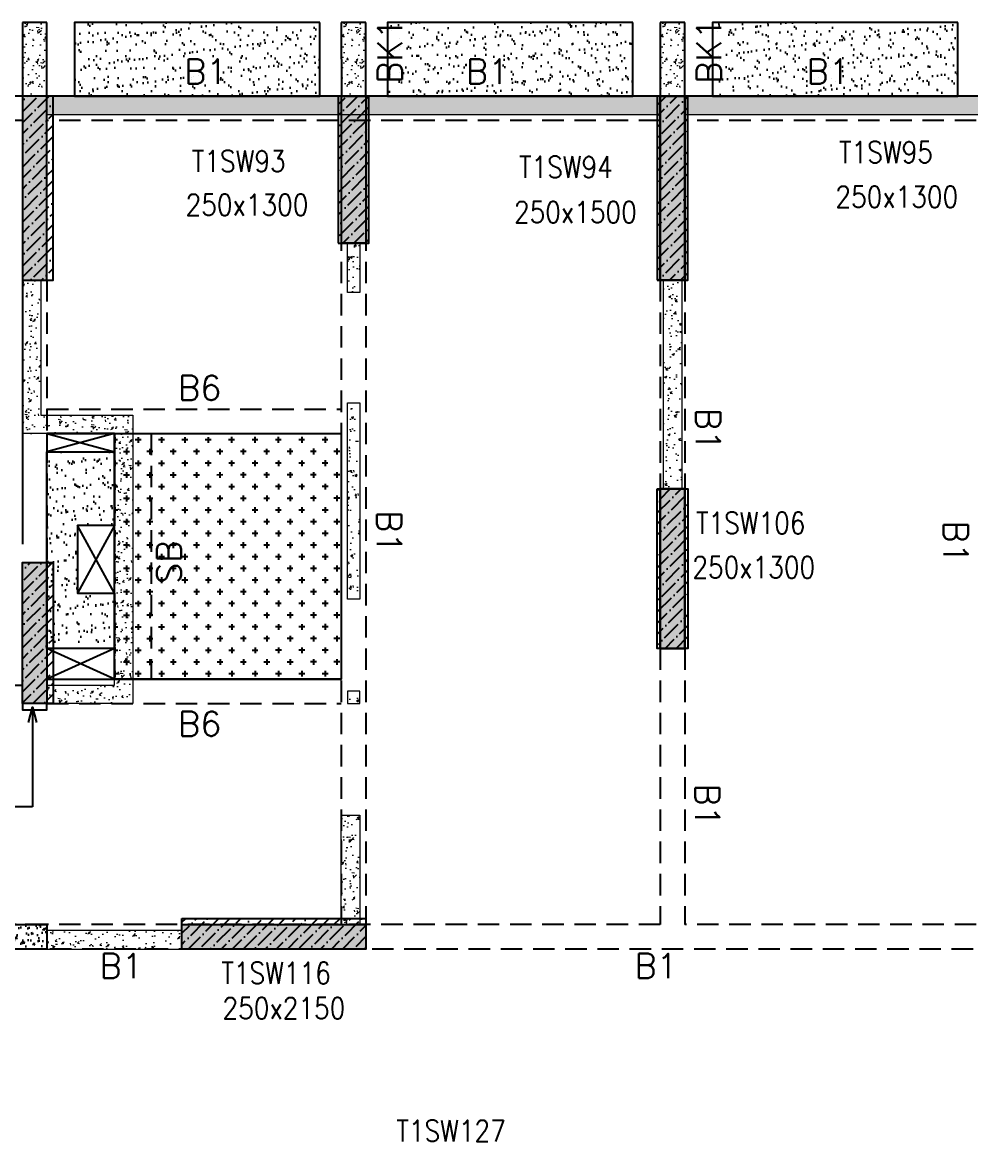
# Model space of a CAD drawing. Header units: millimetres. Extents: x 1078357 to 2594950, y -4969473 to -4636555.
# Drawn here: x 1185253 to 1192983, y -4664510 to -4655391 of the extents above; entities that cross this region are included whole.
import ezdxf

# ---------------------------------------------------------------- set-up
doc = ezdxf.new("R2010")
doc.units = ezdxf.units.MM
for name, pattern in [('CONTINOUS', [0]), ('HIDDEN', [0.375, 0.25, -0.125]), ('New Retail block$0$CONTINOUS', [0])]:
    doc.linetypes.add(name, pattern=pattern)
doc.layers.get('0').update_dxf_attribs({"lineweight": 0})
for name, color, linetype in [('B-200x325', 201, 'HIDDEN'), ('B-200x650', 241, 'HIDDEN'), ('B-300xSLAB THK.', 151, 'Continuous'), ('BK1-200x650', 241, 'HIDDEN'), ('DROP SLAB', 8, 'Continuous'), ('NON STR. RCC WALL', 6, 'Continuous'), ('S-COLUMN_SHEAR WALL', 1, 'Continuous'), ('S-PROJECTION', 54, 'New Retail block$0$CONTINOUS'), ('SLAB FOLD', 8, 'Continuous'), ('UP TO GFRS', 1, 'Continuous')]:
    doc.layers.add(name, color=color, linetype=linetype)
for name, color, linetype, lineweight in [('COL. NO.', 30, 'Continuous', 25), ('COL. SIZE', 7, 'Continuous', 25), ('HATCH', 8, 'Continuous', 30), ('RCC UPSTAND', 43, 'Continuous', 30), ('S-NON STR RCC WALL', 8, 'Continuous', 0)]:
    doc.layers.add(name, color=color, linetype=linetype, lineweight=lineweight)
doc.styles.add('Roman', font='romans')
doc.styles.add('ROMANS', font='romans.shx', dxfattribs={"width": 0.85})
doc.dimstyles.new('HARESH', dxfattribs={"dimtxt": 150, "dimasz": 75, "dimexe": 0, "dimexo": 0, "dimgap": 25, "dimtad": 1, "dimdec": 0, "dimdsep": 46, "dimtxsty": 'Roman', "dimblk": 'OBLIQUE', "dimcen": 225, "dimdle": 25, "dimclrd": 2, "dimclre": 2, "dimclrt": 7, "dimadec": 8, "dimazin": 1, "dimtfac": 1, "dimtdec": 0, "dimtmove": 0, "dimatfit": 0, "dimfxl": 1, "dimlwd": -1, "dimlwe": -1, "dimarcsym": 0})
pattern_1 = [(37.4701541, (-1799280.2, 9331579.07), (-4.7236114, 146.8264517), [0, -115.824, 0, -129.54, 0, -123.825]), (7.4701541, (-1799280.2, 9331579.07), (134.9689868, 214.9772528), [0, -62.484, 0, -104.394, 0, -40.005]), (327.4701541, (-1799373.92, 9331579.12), (237.2979035, 0.3075449), [0, -38.1, 0, -137.16, 0, -179.07]), (317.4701541, (-1799373.92, 9331579.12), (229.1017424, 66.759465), [0, -19.05, 0, -89.916, 0, -102.87])]
pattern_2 = [(45, (903512.135, -4613405.35), (33.67596, 123.478522), [158.75, -31.75, 0, -31.75])]

# ---------------------------------------------------------------- blocks, each defined once
blk = doc.blocks.new('_Oblique')
at = {"color": 0, "linetype": 'ByBlock', "lineweight": -2}
blk.add_line((-0.5, -0.5), (0.5, 0.5), dxfattribs=at)

msp = doc.modelspace()

# ---------------------------------------------------------------- hatches: boundary and pattern name
at = {"layer": 'DROP SLAB'}
h = msp.add_hatch(dxfattribs=at)
h.set_pattern_fill('CROSS', color=8, scale=15, angle=0.03079)
h.set_pattern_definition([(180.03079016, (-3255063.09, 14065734.42), (-95.1987999, -95.3011726), [47.625, -142.875]), (270.03079016, (-3255086.91, 14065758.22), (95.3011726, -95.1987999), [47.625, -142.875])])
h.paths.add_polyline_path([(1186003.5, -4658741.4), (1187853.3, -4658741.4), (1187853.3, -4660741.2), (1186003.5, -4660741.2)])
at = {"layer": 'HATCH'}
h = msp.add_hatch(dxfattribs=at)
h.set_pattern_fill('AR-SAND', color=8, scale=3, angle=179.97015)
h.set_pattern_definition(pattern_1)
h.paths.add_polyline_path([(1187678.3, -4655391.2), (1185678.3, -4655391.2), (1185678.3, -4655991.2), (1187678.3, -4655991.2)])
h = msp.add_hatch(dxfattribs=at)
h.set_pattern_fill('AR-SAND', color=8, scale=3, angle=179.97015)
h.set_pattern_definition(pattern_1)
h.paths.add_polyline_path([(1190228.3, -4655391.2), (1188228.3, -4655391.2), (1188228.3, -4655991.2), (1190228.3, -4655991.2)])
h = msp.add_hatch(dxfattribs=at)
h.set_pattern_fill('AR-SAND', color=8, scale=3, angle=179.97015)
h.set_pattern_definition(pattern_1)
h.paths.add_polyline_path([(1192878.3, -4655391.2), (1190878.3, -4655391.2), (1190878.3, -4655991.2), (1192878.3, -4655991.2)])
h = msp.add_hatch(dxfattribs=at)
h.set_pattern_fill('AR-SAND', color=8, scale=3, angle=179.97015)
h.set_pattern_definition([(37.47015413, (-3849429.47, 18699617.37), (-4.72361136, 146.8264517), [0, -115.824, 0, -129.54, 0, -123.825]), (7.4701541, (-3849429.47, 18699617.37), (134.9689868, 214.9772528), [0, -62.484, 0, -104.394, 0, -40.005]), (327.4701541, (-3849523.19, 18699617.42), (237.2979035, 0.3075449), [0, -38.1, 0, -137.16, 0, -179.07]), (317.4701541, (-3849523.2, 18699617.42), (229.1017424, 66.759465), [0, -19.05, 0, -89.916, 0, -102.87])])
h.paths.add_polyline_path([(1185453.5, -4658891.2), (1186003.5, -4658891.2), (1186003.5, -4659491.3), (1185703.5, -4659491.3), (1185703.5, -4660041.2), (1186003.5, -4660041.2), (1186003.5, -4660491.2), (1185453.5, -4660491.2)])
at = {"layer": 'RCC UPSTAND'}
h = msp.add_hatch(dxfattribs=at)
h.set_pattern_fill('AR-CONC', color=8, scale=20, angle=90)
h.set_pattern_definition([(140, (-2024246.47, -7200160.79), (12.550427, 143.4520365), [15, -165]), (85, (-2024246.47, -7200160.8), (-150.438427, -27.7502667), [12, -132]), (190.4514445, (-2024245.42, -7200148.84), (-137.887998, 115.7017693), [12.7480384, -140.2284224]), (136.1842, (-2024286.47, -7200160.8), (33.103856, 213.448266), [22.5, -247.5]), (186.6356355, (-2024283.71, -7200143), (-194.82372, 186.932389), [19.122068, -210.342752]), (81.184164, (-2024286.47, -7200160.8), (-194.82372, 186.932389), [18, -198]), (111, (-2024276.47, -7200140.79), (80.523778, 119.3814104), [15, -165]), (56, (-2024276.47, -7200140.8), (-145.030009, 48.6630664), [12, -132]), (161.4514447, (-2024269.76, -7200130.84), (-64.5062306, 168.0444753), [12.748038, -140.2284224]), (127.5, (-2024246.47, -7200160.793), (-66.57877077, 2.43197106), [0, -130.4, 0, -134, 0, -132.5]), (97.5, (-2024246.47, -7200160.79), (-78.8823424, 52.6139075), [0, -76.4, 0, -127.4, 0, -50.5]), (57.5, (-2024246.47, -7200205.393), (4.51097435, 106.7644872), [0, -50, 0, -156, 0, -207]), (47.5, (-2024246.47, -7200225.39), (-20.0209965, 116.6372339), [0, -65, 0, -103.6, 0, -147])])
h.paths.add_polyline_path([(1185453.5, -4662741.3), (1185453.5, -4662941.3), (1184778.5, -4662941.4), (1184778.5, -4662741.4)])
at = {"layer": 'S-COLUMN_SHEAR WALL', "lineweight": 25, "extrusion": (1.00316e-06, 1.91639e-11, 1)}
h = msp.add_hatch(color=1, dxfattribs=at)
h.dxf.hatch_style = 1
h.paths.add_polyline_path([(1185453.5, -4655991.3), (1185253.5, -4655991.3), (1185253.5, -4657491.2), (1185453.5, -4657491.2)])
at = {"layer": 'S-COLUMN_SHEAR WALL', "lineweight": 25}
h = msp.add_hatch(color=1, dxfattribs=at)
h.dxf.hatch_style = 1
h.paths.add_polyline_path([(1187853.5, -4657191.3), (1188053.5, -4657191.3), (1188053.5, -4655991.3), (1187853.5, -4655991.3)])
at = {"layer": 'S-COLUMN_SHEAR WALL', "lineweight": 25, "extrusion": (-1.00316e-06, 2.11765e-11, 1)}
h = msp.add_hatch(color=1, dxfattribs=at)
h.dxf.hatch_style = 1
h.paths.add_polyline_path([(1190453.5, -4655991.3), (1190653.5, -4655991.3), (1190653.5, -4657491.2), (1190453.5, -4657491.2)])
at = {"layer": 'S-COLUMN_SHEAR WALL', "lineweight": 25, "extrusion": (1.00316e-06, 1.91639e-11, 1)}
h = msp.add_hatch(color=1, dxfattribs=at)
h.dxf.hatch_style = 1
h.paths.add_polyline_path([(1190653.5, -4655991.3), (1190453.5, -4655991.3), (1190453.5, -4657491.2), (1190653.5, -4657491.2)])
at = {"layer": 'S-COLUMN_SHEAR WALL', "lineweight": 25, "extrusion": (-1.00316e-06, 2.11765e-11, 1)}
h = msp.add_hatch(color=1, dxfattribs=at)
h.dxf.hatch_style = 1
h.paths.add_polyline_path([(1190453.5, -4660491.2), (1190653.5, -4660491.2), (1190653.5, -4659191.2), (1190453.5, -4659191.2)])
at = {"layer": 'S-COLUMN_SHEAR WALL', "lineweight": 25, "extrusion": (1.00316e-06, 1.91639e-11, 1)}
h = msp.add_hatch(color=1, dxfattribs=at)
h.dxf.hatch_style = 1
h.paths.add_polyline_path([(1190653.5, -4660491.2), (1190453.5, -4660491.2), (1190453.5, -4659191.2), (1190653.5, -4659191.2)])
h = msp.add_hatch(color=1, dxfattribs=at)
h.dxf.hatch_style = 1
h.paths.add_polyline_path([(1185453.5, -4660941.3), (1185253.5, -4660941.3), (1185253.5, -4659791.2), (1185453.5, -4659791.2)])
at = {"layer": 'S-COLUMN_SHEAR WALL', "lineweight": 25}
h = msp.add_hatch(color=1, dxfattribs=at)
h.dxf.hatch_style = 1
h.paths.add_polyline_path([(1186553.5, -4662741.2), (1188053.5, -4662741.2), (1188053.5, -4662941.2), (1186553.5, -4662941.2)])
at = {"layer": 'S-NON STR RCC WALL'}
h = msp.add_hatch(dxfattribs=at)
h.set_pattern_fill('AR-CONC', color=256, angle=180)
h.set_pattern_definition([(50, (-7348591.42, 32899697.04), (182.184669, -15.93908554), [19.05, -209.55]), (355, (-7348591.42, 32899697.04), (-35.2434214, 191.0568452), [15.24, -167.6405842]), (100.4514447, (-7348576.23, 32899695.71), (146.9412471, 175.1177519), [16.1900088, -178.0902446]), (46.1842, (-7348591.42, 32899747.84), (271.0790409, -42.0423279), [28.575, -314.325]), (96.6355576, (-7348568.83, 32899744.33), (237.404134, 247.4261246), [24.2850231, -267.1356082]), (351.1841512, (-7348591.42, 32899747.84), (237.404134, 247.4261246), [22.859967, -251.459732]), (21, (-7348566.02, 32899735.14), (151.61439127, -102.2651982), [19.05, -209.55]), (326, (-7348566.02, 32899735.14), (61.80202835, 184.1879661), [15.24, -167.64]), (71.451445, (-7348553.38, 32899726.62), (213.4164193, 81.9227689), [16.1900088, -178.0899376]), (37.5, (-7348591.416, 32899697.04), (3.08860325, 84.55503887), [0, -165.608, 0, -170.18, 0, -168.275]), (7.5, (-7348591.42, 32899697.04), (66.8196625, 100.18057482), [0, -97.028, 0, -161.798, 0, -64.135]), (327.5, (-7348648.06, 32899697.04), (135.59059517, -5.72874399), [0, -63.5, 0, -198.12, 0, -262.89]), (317.5, (-7348673.46, 32899697.04), (148.1291814, 25.42649103), [0, -82.55, 0, -131.572, 0, -186.69])])
h.paths.add_polyline_path([(1185453.3, -4655991.2), (1185453.3, -4655391.2), (1185253.4, -4655391.2), (1185253.4, -4655991.2), (1185453.3, -4655991.2)], is_closed=False)
h = msp.add_hatch(dxfattribs=at)
h.set_pattern_fill('AR-CONC', color=256, angle=180)
h.set_pattern_definition([(50, (-7345991.4, 32899697.03), (182.184669, -15.93908554), [19.05, -209.55]), (355, (-7345991.4, 32899697.03), (-35.2434214, 191.0568452), [15.24, -167.6405842]), (100.4514447, (-7345976.21, 32899695.7), (146.9412471, 175.1177519), [16.1900088, -178.0902446]), (46.1842, (-7345991.4, 32899747.83), (271.0790409, -42.0423279), [28.575, -314.325]), (96.6355576, (-7345968.8, 32899744.32), (237.404134, 247.4261246), [24.2850231, -267.1356082]), (351.1841512, (-7345991.4, 32899747.83), (237.404134, 247.4261246), [22.859967, -251.459732]), (21, (-7345966, 32899735.13), (151.61439127, -102.2651982), [19.05, -209.55]), (326, (-7345966, 32899735.13), (61.80202835, 184.1879661), [15.24, -167.64]), (71.451445, (-7345953.36, 32899726.6), (213.4164193, 81.9227689), [16.1900088, -178.0899376]), (37.5, (-7345991.396, 32899697.03), (3.08860325, 84.55503887), [0, -165.608, 0, -170.18, 0, -168.275]), (7.5, (-7345991.4, 32899697.03), (66.8196625, 100.18057482), [0, -97.028, 0, -161.798, 0, -64.135]), (327.5, (-7346048.04, 32899697.03), (135.59059517, -5.72874399), [0, -63.5, 0, -198.12, 0, -262.89]), (317.5, (-7346073.44, 32899697.03), (148.1291814, 25.42649103), [0, -82.55, 0, -131.572, 0, -186.69])])
h.paths.add_polyline_path([(1188053.4, -4655991.2), (1188053.4, -4655391.2), (1187853.4, -4655391.2), (1187853.4, -4655991.2), (1188053.4, -4655991.2)], is_closed=False)
h = msp.add_hatch(dxfattribs=at)
h.set_pattern_fill('AR-CONC', color=256, angle=180)
h.set_pattern_definition([(50, (-7343391.42, 32899697.03), (182.184669, -15.93908554), [19.05, -209.55]), (355, (-7343391.42, 32899697.03), (-35.2434214, 191.0568452), [15.24, -167.6405842]), (100.4514447, (-7343376.23, 32899695.7), (146.9412471, 175.1177519), [16.1900088, -178.0902446]), (46.1842, (-7343391.42, 32899747.83), (271.0790409, -42.0423279), [28.575, -314.325]), (96.6355576, (-7343368.83, 32899744.33), (237.404134, 247.4261246), [24.2850231, -267.1356082]), (351.1841512, (-7343391.42, 32899747.83), (237.404134, 247.4261246), [22.859967, -251.459732]), (21, (-7343366.02, 32899735.13), (151.61439127, -102.2651982), [19.05, -209.55]), (326, (-7343366.02, 32899735.13), (61.80202835, 184.1879661), [15.24, -167.64]), (71.451445, (-7343353.38, 32899726.61), (213.4164193, 81.9227689), [16.1900088, -178.0899376]), (37.5, (-7343391.416, 32899697.03), (3.08860325, 84.55503887), [0, -165.608, 0, -170.18, 0, -168.275]), (7.5, (-7343391.42, 32899697.03), (66.8196625, 100.18057482), [0, -97.028, 0, -161.798, 0, -64.135]), (327.5, (-7343448.06, 32899697.03), (135.59059517, -5.72874399), [0, -63.5, 0, -198.12, 0, -262.89]), (317.5, (-7343473.46, 32899697.03), (148.1291814, 25.42649103), [0, -82.55, 0, -131.572, 0, -186.69])])
h.paths.add_polyline_path([(1190653.3, -4655991.2), (1190653.3, -4655391.2), (1190453.4, -4655391.2), (1190453.4, -4655991.2), (1190653.3, -4655991.2)], is_closed=False)
h = msp.add_hatch(dxfattribs=at)
h.set_pattern_fill('AR-CONC', color=256)
h.set_pattern_definition([(50, (-4135592.27, 18847639.47), (182.184669, -15.9390855), [19.05, -209.55]), (355, (-4135592.27, 18847639.47), (-35.2434214, 191.0568452), [15.24, -167.6405842]), (100.4514447, (-4135577.09, 18847638.14), (146.9412471, 175.1177519), [16.1900088, -178.0902446]), (46.1842, (-4135592.27, 18847690.27), (271.0790409, -42.042328), [28.575, -314.325]), (96.6355576, (-4135569.68, 18847686.76), (237.404134, 247.4261246), [24.285023, -267.1356082]), (351.1841512, (-4135592.27, 18847690.27), (237.404134, 247.4261246), [22.859967, -251.459732]), (21, (-4135566.87, 18847677.57), (151.6143913, -102.2651982), [19.05, -209.55]), (326, (-4135566.87, 18847677.57), (61.8020283, 184.1879661), [15.24, -167.64]), (71.451445, (-4135554.23, 18847669.04), (213.4164193, 81.9227689), [16.1900088, -178.0899376]), (37.5, (-4135592.27, 18847639.466), (3.08860325, 84.55503887), [0, -165.608, 0, -170.18, 0, -168.275]), (7.5, (-4135592.27, 18847639.47), (66.8196625, 100.18057482), [0, -97.028, 0, -161.798, 0, -64.135]), (327.5, (-4135648.91, 18847639.466), (135.59059517, -5.728744), [0, -63.5, 0, -198.12, 0, -262.89]), (317.5, (-4135674.31, 18847639.47), (148.1291814, 25.42649103), [0, -82.55, 0, -131.572, 0, -186.69])])
h.paths.add_polyline_path([(1185778.3, -4655991.2), (1185453.3, -4655991.2), (1185453.3, -4656141.2), (1185778.3, -4656141.2)])
h.paths.add_polyline_path([(1187578.3, -4655991.2), (1185778.3, -4655991.2), (1185778.3, -4656141.2), (1187578.3, -4656141.2)])
h.paths.add_polyline_path([(1193528.3, -4655991.2), (1192778.3, -4655991.2), (1192778.3, -4656141.2), (1193528.3, -4656141.2)])
h.paths.add_polyline_path([(1192778.3, -4655991.2), (1190978.3, -4655991.2), (1190978.3, -4656141.2), (1192778.3, -4656141.2)])
h.paths.add_polyline_path([(1188328.3, -4655991.2), (1187578.3, -4655991.2), (1187578.3, -4656141.2), (1188328.3, -4656141.2)])
h.paths.add_polyline_path([(1190128.3, -4655991.2), (1188328.3, -4655991.2), (1188328.3, -4656141.2), (1190128.3, -4656141.2)])
h.paths.add_polyline_path([(1195650.4, -4655991.2), (1195328.3, -4655991.2), (1195328.3, -4656141.2), (1195650.4, -4656141.2)])
h.paths.add_polyline_path([(1190978.3, -4655991.2), (1190653.3, -4655991.2), (1190653.3, -4656141.2), (1190978.3, -4656141.2)])
h.paths.add_polyline_path([(1190453.3, -4655991.2), (1190128.3, -4655991.2), (1190128.3, -4656141.2), (1190453.3, -4656141.2)])
h.paths.add_polyline_path([(1195328.3, -4655991.2), (1193528.3, -4655991.2), (1193528.3, -4656141.2), (1195328.3, -4656141.2)])
h = msp.add_hatch(dxfattribs=at)
h.set_pattern_fill('AR-CONC', color=256, angle=180)
h.set_pattern_definition([(50, (1187966.75, -4472621.5), (182.18467, -15.93909), [19.05, -209.55]), (355, (1187966.75, -4472621.5), (-35.24342, 191.05685), [15.24, -167.64058]), (100.45144, (1187981.93, -4472622.83), (146.94125, 175.11775), [16.19, -178.09024]), (46.1842, (1187966.75, -4472570.7), (271.07904, -42.04233), [28.575, -314.325]), (96.63556, (1187989.34, -4472574.2), (237.40413, 247.42612), [24.28502, -267.1356]), (351.18415, (1187966.75, -4472570.7), (237.40413, 247.42612), [22.85997, -251.45973]), (21, (1187992.15, -4472583.4), (151.61439, -102.2652), [19.05, -209.55]), (326, (1187992.15, -4472583.4), (61.80203, 184.18797), [15.24, -167.64]), (71.45144, (1188004.79, -4472591.93), (213.41642, 81.92277), [16.19, -178.08994]), (37.5, (1187966.75, -4472621.507), (3.088603, 84.55504), [0, -165.608, 0, -170.18, 0, -168.275]), (7.5, (1187966.75, -4472621.51), (66.819663, 100.180575), [0, -97.028, 0, -161.798, 0, -64.135]), (327.5, (1187910.11, -4472621.507), (135.590595, -5.728744), [0, -63.5, 0, -198.12, 0, -262.89]), (317.5, (1187884.71, -4472621.51), (148.12918, 25.42649), [0, -82.55, 0, -131.572, 0, -186.69])])
h.paths.add_polyline_path([(1187903.4, -4657191.2), (1188003.4, -4657191.2), (1188003.3, -4657591.2), (1187903.3, -4657591.2)])
h = msp.add_hatch(dxfattribs=at)
h.set_pattern_fill('AR-CONC', color=256, angle=180)
h.set_pattern_definition([(50, (-5232816.98, 23531658.65), (182.184669, -15.93908554), [19.05, -209.55]), (355, (-5232816.98, 23531658.65), (-35.2434214, 191.0568452), [15.24, -167.6405842]), (100.4514447, (-5232801.8, 23531657.33), (146.9412471, 175.1177519), [16.1900088, -178.0902446]), (46.1842, (-5232816.98, 23531709.45), (271.0790409, -42.042328), [28.575, -314.325]), (96.6355576, (-5232794.4, 23531705.95), (237.404134, 247.4261246), [24.2850231, -267.1356082]), (351.1841512, (-5232816.98, 23531709.45), (237.404134, 247.4261246), [22.859967, -251.459732]), (21, (-5232791.58, 23531696.75), (151.6143913, -102.2651982), [19.05, -209.55]), (326, (-5232791.58, 23531696.75), (61.8020283, 184.1879661), [15.24, -167.64]), (71.451445, (-5232778.95, 23531688.23), (213.4164193, 81.9227689), [16.1900088, -178.0899376]), (37.5, (-5232816.985, 23531658.653), (3.08860325, 84.55503887), [0, -165.608, 0, -170.18, 0, -168.275]), (7.5, (-5232816.985, 23531658.65), (66.8196625, 100.18057482), [0, -97.028, 0, -161.798, 0, -64.135]), (327.5, (-5232873.63, 23531658.65), (135.59059517, -5.728744), [0, -63.5, 0, -198.12, 0, -262.89]), (317.5, (-5232899.03, 23531658.65), (148.1291814, 25.42649103), [0, -82.55, 0, -131.572, 0, -186.69])])
h.paths.add_polyline_path([(1186153.3, -4658591.2), (1186153.3, -4660941.2), (1185453.3, -4660941.2), (1185453.4, -4660791.2), (1186003.3, -4660791.2), (1186003.3, -4658741.2), (1185253.3, -4658741.2), (1185253.3, -4657491.1), (1185403.3, -4657491.1), (1185403.3, -4658591.2)])
at = {"layer": 'S-NON STR RCC WALL', "ltscale": 700}
h = msp.add_hatch(dxfattribs=at)
h.set_pattern_fill('AR-CONC', color=256)
h.set_pattern_definition([(50, (57362.4, 211681.25), (182.184669, -15.9390855), [19.05, -209.55]), (355, (57362.4, 211681.25), (-35.2434214, 191.056845), [15.24, -167.640584]), (100.4514447, (57377.58, 211679.93), (146.941247, 175.117752), [16.190009, -178.0902446]), (46.1842, (57362.4, 211732.05), (271.079041, -42.042328), [28.575, -314.325]), (96.6355576, (57385, 211728.55), (237.404134, 247.426125), [24.285023, -267.135608]), (351.184151, (57362.4, 211732.05), (237.404134, 247.426125), [22.859967, -251.459732]), (21, (57387.8, 211719.35), (151.6143913, -102.265198), [19.05, -209.55]), (326, (57387.8, 211719.35), (61.802028, 184.187966), [15.24, -167.64]), (71.451445, (57400.43, 211710.83), (213.416419, 81.922769), [16.190009, -178.0899376]), (37.5, (57362.4, 211681.254), (3.08860325, 84.5550389), [0, -165.608, 0, -170.18, 0, -168.275]), (7.5, (57362.4, 211681.25), (66.8196625, 100.1805748), [0, -97.028, 0, -161.798, 0, -64.135]), (327.5, (57305.756, 211681.254), (135.5905952, -5.728744), [0, -63.5, 0, -198.12, 0, -262.89]), (317.5, (57280.36, 211681.25), (148.1291814, 25.426491), [0, -82.55, 0, -131.572, 0, -186.69])])
h.paths.add_polyline_path([(1190478.3, -4657491.1), (1190628.3, -4657491.1), (1190628.3, -4659191.1), (1190478.3, -4659191.1)])
at = {"layer": 'S-NON STR RCC WALL'}
h = msp.add_hatch(dxfattribs=at)
h.set_pattern_fill('AR-CONC', color=256, angle=180)
h.set_pattern_definition([(50, (2285191.47, -9156640.7), (182.184669, -15.9390855), [19.05, -209.55]), (355, (2285191.47, -9156640.7), (-35.2434214, 191.056845), [15.24, -167.640584]), (100.4514447, (2285206.65, -9156642.02), (146.941247, 175.117752), [16.190009, -178.0902446]), (46.1842, (2285191.47, -9156589.9), (271.079041, -42.042328), [28.575, -314.325]), (96.6355576, (2285214.06, -9156593.4), (237.404134, 247.426125), [24.285023, -267.135608]), (351.184151, (2285191.47, -9156589.9), (237.404134, 247.426125), [22.859967, -251.459732]), (21, (2285216.87, -9156602.6), (151.6143913, -102.265198), [19.05, -209.55]), (326, (2285216.87, -9156602.6), (61.802028, 184.187966), [15.24, -167.64]), (71.451445, (2285229.5, -9156611.12), (213.416419, 81.922769), [16.190009, -178.0899376]), (37.5, (2285191.47, -9156640.694), (3.08860325, 84.5550389), [0, -165.608, 0, -170.18, 0, -168.275]), (7.5, (2285191.47, -9156640.69), (66.8196625, 100.1805748), [0, -97.028, 0, -161.798, 0, -64.135]), (327.5, (2285134.825, -9156640.694), (135.5905952, -5.728744), [0, -63.5, 0, -198.12, 0, -262.89]), (317.5, (2285109.43, -9156640.69), (148.1291814, 25.426491), [0, -82.55, 0, -131.572, 0, -186.69])])
h.paths.add_polyline_path([(1187903.3, -4658491.2), (1188003.3, -4658491.2), (1188003.3, -4660091.2), (1187903.3, -4660091.2)])
h = msp.add_hatch(dxfattribs=at)
h.set_pattern_fill('AR-CONC', color=256, angle=180)
h.set_pattern_definition([(50, (2285178.25, -9158005.36), (182.184669, -15.9390855), [19.05, -209.55]), (355, (2285178.25, -9158005.36), (-35.2434214, 191.056845), [15.24, -167.640584]), (100.4514447, (2285193.44, -9158006.69), (146.941247, 175.117752), [16.190009, -178.0902446]), (46.1842, (2285178.25, -9157954.56), (271.079041, -42.042328), [28.575, -314.325]), (96.6355576, (2285200.84, -9157958.06), (237.404134, 247.426125), [24.285023, -267.135608]), (351.184151, (2285178.25, -9157954.56), (237.404134, 247.426125), [22.859967, -251.459732]), (21, (2285203.65, -9157967.26), (151.6143913, -102.265198), [19.05, -209.55]), (326, (2285203.65, -9157967.26), (61.802028, 184.187966), [15.24, -167.64]), (71.451445, (2285216.29, -9157975.78), (213.416419, 81.922769), [16.190009, -178.0899376]), (37.5, (2285178.25, -9158005.36), (3.08860325, 84.5550389), [0, -165.608, 0, -170.18, 0, -168.275]), (7.5, (2285178.25, -9158005.36), (66.8196625, 100.1805748), [0, -97.028, 0, -161.798, 0, -64.135]), (327.5, (2285121.61, -9158005.36), (135.5905952, -5.728744), [0, -63.5, 0, -198.12, 0, -262.89]), (317.5, (2285096.21, -9158005.36), (148.1291814, 25.426491), [0, -82.55, 0, -131.572, 0, -186.69])])
h.paths.add_polyline_path([(1187903.3, -4660941.2), (1188003.3, -4660941.2), (1188003.3, -4660841.2), (1187903.3, -4660841.2)])
h = msp.add_hatch(dxfattribs=at)
h.set_pattern_fill('AR-CONC', color=256, angle=180)
h.set_pattern_definition([(50, (-6263681.45, 28215677.83), (182.184669, -15.93908554), [19.05, -209.55]), (355, (-6263681.45, 28215677.83), (-35.2434214, 191.0568452), [15.24, -167.6405842]), (100.4514447, (-6263666.26, 28215676.5), (146.9412471, 175.1177519), [16.1900088, -178.0902446]), (46.1842, (-6263681.45, 28215728.63), (271.0790409, -42.042328), [28.575, -314.325]), (96.6355576, (-6263658.86, 28215725.13), (237.404134, 247.4261246), [24.2850231, -267.1356082]), (351.1841512, (-6263681.45, 28215728.63), (237.404134, 247.4261246), [22.859967, -251.459732]), (21, (-6263656.05, 28215715.93), (151.6143913, -102.2651982), [19.05, -209.55]), (326, (-6263656.05, 28215715.93), (61.8020283, 184.1879661), [15.24, -167.64]), (71.451445, (-6263643.41, 28215707.41), (213.4164193, 81.9227689), [16.1900088, -178.0899376]), (37.5, (-6263681.446, 28215677.833), (3.08860325, 84.55503887), [0, -165.608, 0, -170.18, 0, -168.275]), (7.5, (-6263681.45, 28215677.83), (66.8196625, 100.18057482), [0, -97.028, 0, -161.798, 0, -64.135]), (327.5, (-6263738.09, 28215677.83), (135.59059517, -5.72874399), [0, -63.5, 0, -198.12, 0, -262.89]), (317.5, (-6263763.49, 28215677.83), (148.1291814, 25.42649103), [0, -82.55, 0, -131.572, 0, -186.69])])
h.paths.add_polyline_path([(1187853.3, -4661851.2), (1188003.3, -4661851.2), (1188003.3, -4662741.1), (1187853.3, -4662741.1)])
h = msp.add_hatch(dxfattribs=at)
h.set_pattern_fill('AR-CONC', color=256)
h.set_pattern_definition([(50, (-4135592.27, 18847639.47), (182.184669, -15.9390855), [19.05, -209.55]), (355, (-4135592.27, 18847639.47), (-35.2434214, 191.0568452), [15.24, -167.6405842]), (100.4514447, (-4135577.09, 18847638.14), (146.9412471, 175.1177519), [16.1900088, -178.0902446]), (46.1842, (-4135592.27, 18847690.27), (271.0790409, -42.042328), [28.575, -314.325]), (96.6355576, (-4135569.68, 18847686.76), (237.404134, 247.4261246), [24.285023, -267.1356082]), (351.1841512, (-4135592.27, 18847690.27), (237.404134, 247.4261246), [22.859967, -251.459732]), (21, (-4135566.87, 18847677.57), (151.6143913, -102.2651982), [19.05, -209.55]), (326, (-4135566.87, 18847677.57), (61.8020283, 184.1879661), [15.24, -167.64]), (71.451445, (-4135554.23, 18847669.04), (213.4164193, 81.9227689), [16.1900088, -178.0899376]), (37.5, (-4135592.27, 18847639.466), (3.08860325, 84.55503887), [0, -165.608, 0, -170.18, 0, -168.275]), (7.5, (-4135592.27, 18847639.47), (66.8196625, 100.18057482), [0, -97.028, 0, -161.798, 0, -64.135]), (327.5, (-4135648.91, 18847639.466), (135.59059517, -5.728744), [0, -63.5, 0, -198.12, 0, -262.89]), (317.5, (-4135674.31, 18847639.47), (148.1291814, 25.42649103), [0, -82.55, 0, -131.572, 0, -186.69])])
h.paths.add_polyline_path([(1186553.1, -4662791.2), (1185453.3, -4662791.2), (1185453.3, -4662941.1), (1186553.1, -4662941.1)])
at = {"layer": 'UP TO GFRS', "lineweight": 25}
h = msp.add_hatch(dxfattribs=at)
h.set_pattern_fill('ANSI36', color=8, scale=20)
h.set_pattern_definition(pattern_2)
h.paths.add_polyline_path([(1185253.5, -4657491.2), (1185503.5, -4657491.2), (1185503.5, -4655991.3), (1185253.5, -4655991.3)])
h = msp.add_hatch(dxfattribs=at)
h.set_pattern_fill('ANSI36', color=8, scale=20)
h.set_pattern_definition(pattern_2)
h.paths.add_polyline_path([(1187828.5, -4657191.3), (1188078.5, -4657191.3), (1188078.5, -4655991.3), (1187828.5, -4655991.3)])
h = msp.add_hatch(dxfattribs=at)
h.set_pattern_fill('ANSI36', color=8, scale=20)
h.set_pattern_definition(pattern_2)
h.paths.add_polyline_path([(1190428.5, -4657491.2), (1190678.5, -4657491.2), (1190678.5, -4655991.3), (1190428.5, -4655991.3)])
h = msp.add_hatch(dxfattribs=at)
h.set_pattern_fill('ANSI36', color=8, scale=20)
h.set_pattern_definition(pattern_2)
h.paths.add_polyline_path([(1190428.5, -4659191.2), (1190678.5, -4659191.2), (1190678.5, -4660491.2), (1190428.5, -4660491.2)])
h = msp.add_hatch(dxfattribs=at)
h.set_pattern_fill('ANSI36', color=8, scale=20)
h.set_pattern_definition([(45, (903512.16, -4590022.35), (33.67596, 123.478522), [158.75, -31.75, 0, -31.75])])
h.paths.add_polyline_path([(1185253.6, -4659791.2), (1185503.6, -4659791.2), (1185503.6, -4660941.2), (1185253.6, -4660941.2)])
h = msp.add_hatch(dxfattribs=at)
h.set_pattern_fill('ANSI36', color=8, scale=20)
h.set_pattern_definition(pattern_2)
h.paths.add_polyline_path([(1186553.5, -4662691.2), (1188053.5, -4662691.2), (1188053.5, -4662941.2), (1186553.5, -4662941.2)])

# ---------------------------------------------------------------- linework, layer by layer
at = {"layer": 'B-200x325', "ltscale": 700}
for p, q in [((1185453.3, -4658541.4, 0), (1187853.3, -4658541.4, 0)), ((1185453.5, -4660941.2, 0), (1187853.3, -4660941.2, 0))]:
    msp.add_line(p, q, dxfattribs=at)
at = {"layer": 'B-200x325', "linetype": 'Continuous', "ltscale": 700}
for p, q in [((1185453.3, -4658741.4, 0), (1187853.3, -4658741.4, 0)), ((1185453.5, -4660741.2, 0), (1187853.3, -4660741.2, 0))]:
    msp.add_line(p, q, dxfattribs=at)
at = {"layer": 'B-200x650', "linetype": 'CONTINOUS', "ltscale": 700}
for p, q in [((1185453.3, -4655391.2, 0), (1185253.3, -4655391.2, 0)), ((1185253.3, -4655391.2, 0), (1185253.4, -4655991.2, 0)), ((1185453.3, -4655991.2, 0), (1185453.3, -4655391.2, 0)), ((1188053.3, -4655391.2, 0), (1187853.3, -4655391.2, 0)), ((1187853.3, -4655391.2, 0), (1187853.4, -4655991.2, 0)), ((1188053.3, -4655991.2, 0), (1188053.3, -4655391.2, 0)), ((1190653.3, -4655391.2, 0), (1190453.3, -4655391.2, 0)), ((1190453.3, -4655391.2, 0), (1190453.4, -4655991.2, 0)), ((1190653.3, -4655991.2, 0), (1190653.3, -4655391.2, 0)), ((1185253.4, -4655991.2, 0), (1182803.7, -4655991.2, -50)), ((1190453.3, -4655991.2, 0), (1185453.3, -4655991.2, 0)), ((1195653.3, -4655991.2, 0), (1190653.3, -4655991.3, 0)), ((1185253.3, -4657491.1, 0), (1185253.3, -4659641.2, 0)), ((1184128.3, -4660791.2, 0), (1185253.5, -4660791.2, 0))]:
    msp.add_line(p, q, dxfattribs=at)
at = {"layer": 'B-200x650', "linetype": 'HIDDEN', "ltscale": 700}
for p, q in [((1185253.4, -4656191.2, 0), (1182803.7, -4656191.2, -50)), ((1190453.3, -4656191.2, 0), (1185453.3, -4656191.2, 0)), ((1195653.3, -4656191.2, 0), (1190653.3, -4656191.3, 0)), ((1187853.3, -4656291.2, 0), (1187853.3, -4662741.1, 0)), ((1188053.3, -4656291.2, 0), (1188053.3, -4662741.1, 0)), ((1185453.3, -4657491.1, 0), (1185453.3, -4659991.2, 0)), ((1190453.3, -4657491.1, 0), (1190453.3, -4659191.1, 0)), ((1190653.3, -4657491.1, 0), (1190653.3, -4659191.1, 0)), ((1190453.3, -4660491.2, 0), (1190453.3, -4662741.2, 0)), ((1190653.3, -4660491.2, 0), (1190653.3, -4662741.2, 0)), ((1190453.3, -4662741.1, 0), (1184778.5, -4662741.1, 0)), ((1195653.3, -4662741.1, 0), (1190653.3, -4662741.1, 0)), ((1193003.3, -4662941.1, 0), (1184778.5, -4662941.1, 0))]:
    msp.add_line(p, q, dxfattribs=at)
at = {"layer": 'B-300xSLAB THK.', "linetype": 'HIDDEN', "ltscale": 700}
for p, q in [((1186003.4, -4658741.7, 0), (1186003.4, -4660741.5, 0)), ((1186303.4, -4658741.7, 0), (1186303.4, -4660741.5, 0))]:
    msp.add_line(p, q, dxfattribs=at)
at = {"layer": 'BK1-200x650', "linetype": 'Continuous', "ltscale": 700, "elevation": 0}
msp.add_lwpolyline([(1185453.4, -4660941.2), (1185253.3, -4660941.2), (1185253.3, -4660991.4), (1185453.4, -4660991.4)], close=True, dxfattribs=at)
at = {"layer": 'DROP SLAB', "color": 3, "linetype": 'CONTINOUS', "ltscale": 500}
for p, q in [((1185453.5, -4658741.2, 0), (1186003.5, -4658891.2, 0)), ((1186002.7, -4658741.5, 0), (1185453.5, -4658891.2, 0)), ((1186003.6, -4659491.2, 0), (1185703.5, -4660041.2, 0)), ((1186003.6, -4660041.2, 0), (1185703.5, -4659491.2, 0)), ((1186003.5, -4660741.3, 0), (1185453.5, -4660491.2, 0)), ((1186003.5, -4660491.2, 0), (1185453.7, -4660741.3, 0))]:
    msp.add_line(p, q, dxfattribs=at)
at = {"layer": 'DROP SLAB', "color": 3, "linetype": 'CONTINOUS', "ltscale": 500, "elevation": 0}
for points in [[(1186003.5, -4658741.5), (1185453.5, -4658741.5), (1185453.5, -4658891.2), (1186003.5, -4658891.2)], [(1186003.5, -4658741.4), (1187853.3, -4658741.4), (1187853.3, -4660741.2), (1186003.5, -4660741.2)], [(1186003.5, -4659491.2), (1185703.5, -4659491.2), (1185703.5, -4660041.2), (1186003.5, -4660041.2)], [(1186003.5, -4660491.2), (1185453.7, -4660491.2), (1185453.7, -4660741.3), (1186003.5, -4660741.3)]]:
    msp.add_lwpolyline(points, close=True, dxfattribs=at)
at = {"layer": 'NON STR. RCC WALL', "elevation": 0}
msp.add_lwpolyline([(1185453.5, -4662741.3), (1185453.5, -4662941.3), (1184778.5, -4662941.4), (1184778.5, -4662741.4)], close=True, dxfattribs=at)
at = {"layer": 'S-COLUMN_SHEAR WALL', "color": 1, "lineweight": 25, "extrusion": (1.00316e-06, 1.91639e-11, 1)}
for points, elevation in [([(1185453.5, -4655991.3), (1185253.5, -4655991.3), (1185253.5, -4657491.2), (1185453.5, -4657491.2)], 1.2), ([(1190653.5, -4655991.3), (1190453.5, -4655991.3), (1190453.5, -4657491.2), (1190653.5, -4657491.2)], 1.2), ([(1190653.5, -4660491.2), (1190453.5, -4660491.2), (1190453.5, -4659191.2), (1190653.5, -4659191.2)], 0.9), ([(1185453.5, -4660941.3), (1185253.5, -4660941.3), (1185253.5, -4659791.2), (1185453.5, -4659791.2)], 1.2)]:
    msp.add_lwpolyline(points, close=True, dxfattribs=dict(at, elevation=elevation))
at = {"layer": 'S-COLUMN_SHEAR WALL', "color": 1, "lineweight": 25, "elevation": 0}
for points in [[(1187853.5, -4655991.3), (1188053.5, -4655991.3), (1188053.5, -4657191.3), (1187853.5, -4657191.3)], [(1186553.5, -4662741.2), (1188053.5, -4662741.2), (1188053.5, -4662941.2), (1186553.5, -4662941.2)]]:
    msp.add_lwpolyline(points, close=True, dxfattribs=at)
at = {"layer": 'S-COLUMN_SHEAR WALL', "color": 1, "lineweight": 25, "extrusion": (-1.00316e-06, 2.11765e-11, 1), "elevation": -1.2}
for points in [[(1190453.5, -4655991.3), (1190653.5, -4655991.3), (1190653.5, -4657491.2), (1190453.5, -4657491.2)], [(1190453.5, -4660491.2), (1190653.5, -4660491.2), (1190653.5, -4659191.2), (1190453.5, -4659191.2)]]:
    msp.add_lwpolyline(points, close=True, dxfattribs=at)
at = {"layer": 'S-NON STR RCC WALL', "elevation": 0}
for points in [[(1190453.3, -4655991.2), (1185453.3, -4655991.2), (1185453.3, -4656141.2), (1190453.3, -4656141.2)], [(1195650.4, -4655991.2), (1190653.3, -4655991.2), (1190653.3, -4656141.2), (1195650.4, -4656141.2)], [(1187903.4, -4657191.2), (1188003.4, -4657191.2), (1188003.3, -4657591.2), (1187903.3, -4657591.2)], [(1186153.3, -4658591.2), (1186153.3, -4660941.2), (1185453.3, -4660941.2), (1185453.4, -4660791.2), (1186003.3, -4660791.2), (1186003.3, -4658741.2), (1185253.3, -4658741.2), (1185253.3, -4657491.1), (1185403.3, -4657491.1), (1185403.3, -4658591.2)]]:
    msp.add_lwpolyline(points, close=True, dxfattribs=at)
at = {"layer": 'S-NON STR RCC WALL', "ltscale": 700, "elevation": 0}
for points in [[(1190478.3, -4657491.1), (1190628.3, -4657491.1), (1190628.3, -4659191.1), (1190478.3, -4659191.1)], [(1187903.3, -4658491.2), (1188003.3, -4658491.2), (1188003.3, -4660091.2), (1187903.3, -4660091.2)], [(1187903.3, -4660941.2), (1188003.3, -4660941.2), (1188003.3, -4660841.2), (1187903.3, -4660841.2)], [(1187853.3, -4661851.2), (1188003.3, -4661851.2), (1188003.3, -4662741.1), (1187853.3, -4662741.1)], [(1186553.1, -4662791.2), (1185453.3, -4662791.2), (1185453.3, -4662941.1), (1186553.1, -4662941.1)]]:
    msp.add_lwpolyline(points, close=True, dxfattribs=at)
at = {"layer": 'S-PROJECTION', "elevation": 0}
for points in [[(1187678.3, -4655391.2), (1185678.3, -4655391.2), (1185678.3, -4655991.2), (1187678.3, -4655991.2)], [(1190228.3, -4655391.2), (1188228.3, -4655391.2), (1188228.3, -4655991.2), (1190228.3, -4655991.2)], [(1192878.3, -4655391.2), (1190878.3, -4655391.2), (1190878.3, -4655991.2), (1192878.3, -4655991.2)]]:
    msp.add_lwpolyline(points, close=True, dxfattribs=at)
at = {"layer": 'SLAB FOLD', "color": 8, "ltscale": 1000, "elevation": 0}
msp.add_lwpolyline([(1185453.5, -4658891.2), (1186003.5, -4658891.2), (1186003.5, -4659491.3), (1185703.5, -4659491.3), (1185703.5, -4660041.2), (1186003.5, -4660041.2), (1186003.5, -4660491.2), (1185453.5, -4660491.2), (1185453.5, -4658891.2)], dxfattribs=at)
at = {"layer": 'UP TO GFRS', "color": 3, "lineweight": 25, "elevation": 0}
for points in [[(1185253.5, -4657491.2), (1185503.5, -4657491.2), (1185503.5, -4655991.3), (1185253.5, -4655991.3)], [(1187828.5, -4657191.3), (1188078.5, -4657191.3), (1188078.5, -4655991.3), (1187828.5, -4655991.3)], [(1190428.5, -4657491.2), (1190678.5, -4657491.2), (1190678.5, -4655991.3), (1190428.5, -4655991.3)], [(1190428.5, -4659191.2), (1190678.5, -4659191.2), (1190678.5, -4660491.2), (1190428.5, -4660491.2)], [(1185253.5, -4659791.2), (1185503.5, -4659791.2), (1185503.5, -4660941.2), (1185253.5, -4660941.2)], [(1186553.5, -4662691.2), (1188053.5, -4662691.2), (1188053.5, -4662941.2), (1186553.5, -4662941.2)]]:
    msp.add_lwpolyline(points, close=True, dxfattribs=at)

# ---------------------------------------------------------------- texts
at = {"layer": 'B-200x325', "linetype": 'Continuous', "ltscale": 700, "style": 'ROMANS'}
for p in [(1186522.9, -4658469.3, -2.7), (1186522.8, -4661206.4, -2.7)]:
    msp.add_text('B6', height=200, rotation=359.99866, dxfattribs=at).set_placement(p)
at = {"layer": 'B-200x650', "linetype": 'HIDDEN', "ltscale": 500, "style": 'ROMANS'}
for s, rotation, p in [('BK1', 90, (1188349, -4655890.8, 50)), ('BK1', 90, (1190949, -4655890.8, 50)), ('B1', 359.99906, (1186572.1, -4655890.8, -2.7)), ('B1', 359.99906, (1188869.4, -4655890.8, -2.7)), ('B1', 359.99906, (1191646.4, -4655890.8, -2.7)), ('B1', 269.99906, (1190743.8, -4658531.5, -2.7)), ('B1', 269.99906, (1188143.8, -4659366.1, -2.7)), ('B1', 269.99906, (1192762.5, -4659450.9, -2.7)), ('B1', 269.99906, (1190736.5, -4661593.1, -2.7)), ('B1', 359.99906, (1185883.8, -4663178.3, -2.7)), ('B1', 359.99906, (1190243.5, -4663178.3, -2.7))]:
    msp.add_text(s, height=200, rotation=rotation, dxfattribs=at).set_placement(p)
at = {"layer": 'B-300xSLAB THK.', "linetype": 'Continuous', "ltscale": 700, "style": 'ROMANS'}
msp.add_text('SB', height=200, rotation=90.00094, dxfattribs=at).set_placement((1186548.1, -4659965.8, -2.7))
at = {"layer": 'COL. NO.', "linetype": 'Continuous', "style": 'ROMANS', "width": 0.85}
for s, p in [('T1SW95', (1191910.4, -4656536.9, -320.4)), ('T1SW93', (1186634.4, -4656609, -320.4)), ('T1SW94', (1189301.1, -4656657.5, -320.4)), ('T1SW106', (1190744, -4659557.8, -320.4)), ('T1SW116', (1186875, -4663224.3, -320.4)), ('T1SW127', (1188301.2, -4664510.2, -320.4))]:
    msp.add_text(s, height=175, dxfattribs=at).set_placement(p)
at = {"layer": 'COL. SIZE', "linetype": 'Continuous', "style": 'ROMANS', "width": 0.85}
for s, p in [('250x1300', (1191880.8, -4656899.3, -320.4)), ('250x1300', (1186584, -4656965.2, -320.4)), ('250x1500', (1189261, -4657024.9, -320.4)), ('250x1300', (1190714.9, -4659918.5, -320.4)), ('250x2150', (1186884.9, -4663510, -320.4))]:
    msp.add_text(s, height=175, dxfattribs=at).set_placement(p)

# ---------------------------------------------------------------- leaders
at = {"layer": 'BK1-200x650', "linetype": 'Continuous', "ltscale": 700}
msp.add_leader([(1185336.9, -4660971.5, 0), (1185336.9, -4661782.9, 0), (1185078, -4661782.9, 0)], dimstyle='HARESH', override={"dimasz": 125, "dimgap": 25, "dimtad": 0, "dimldrblk": 'Open30'}, dxfattribs=at)

doc.saveas('drawing.dxf')
